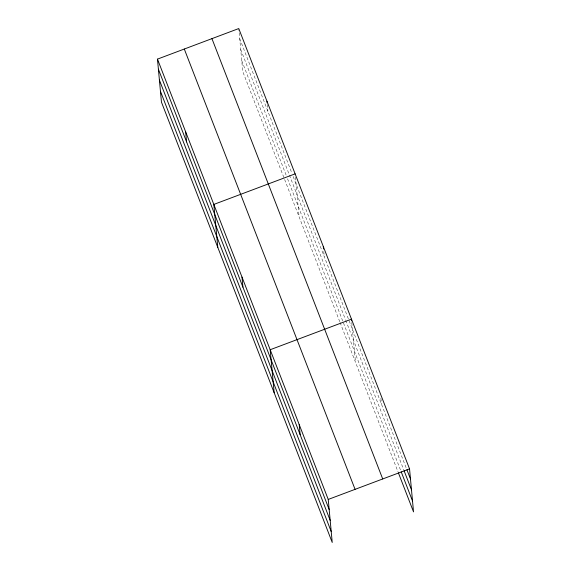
<?xml version="1.0" encoding="UTF-8"?>
<svg xmlns="http://www.w3.org/2000/svg" width="571" height="571" viewBox="0 0 571 571"><rect width="100%" height="100%" fill="white"/><g stroke="black" fill="none" stroke-linecap="round" stroke-linejoin="round"><path stroke-width="0.43" stroke-dasharray="2.85 2.14" d="M239.713 38.65L291.902 173.22M293.18 176.525L406.288 468.156M240.719 49.513L345.419 319.482M345.74 320.302L403.747 469.869M241.754 60.697L286.264 175.454M287.541 178.759L400.592 470.247M339.781 321.716L242.761 71.561L238.849 29.392M340.102 322.544L398.051 471.953M380.907 398.223L381.449 404.111M351.793 322.529L355.476 362.171M323.771 251.554L324.242 256.607M295.443 177.224L299.118 216.866M267.264 104.572L267.885 111.302"/><path stroke-width="0.86" d="M157.468 59.12L328.239 499.439L332.229 542.45L161.457 102.13L157.468 59.12L238.771 28.55L409.543 468.87L413.532 511.88L398.372 472.788M295.128 173.855L213.818 204.425L217.808 247.436M328.239 499.439L409.543 468.87M406.937 469.819L410.485 478.969M404.068 470.697L411.491 489.825M401.235 471.91L412.526 501.017M211.941 38.642L382.713 478.955M184.297 49.035L355.069 489.354M158.403 69.219L329.174 509.539M159.409 80.083L330.181 520.402M160.444 91.274L331.223 531.587M351.636 320.845L351.486 319.16L270.176 349.73L274.166 392.741M323.307 246.508L323.543 249.035M299.204 424.588L300.146 434.688M266.95 101.203L267.107 102.887M241.997 277.078L242.932 287.177M185.639 131.773L186.581 141.872"/></g></svg>
